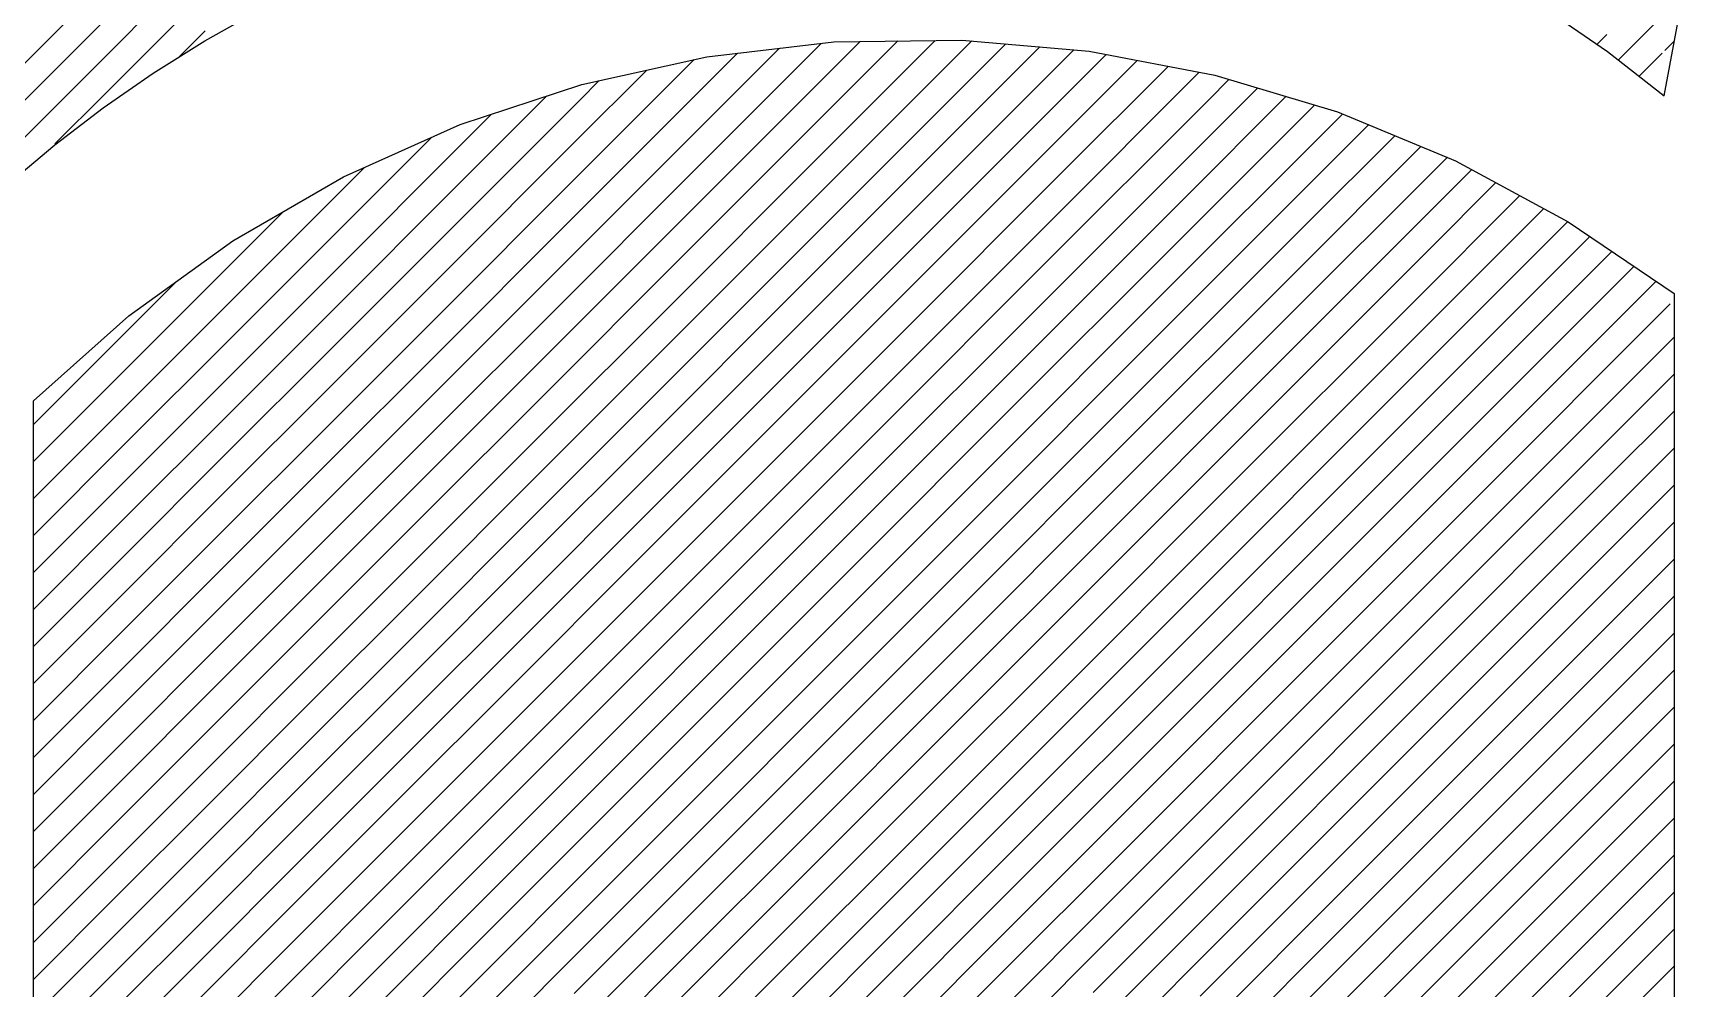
# Model space of a CAD drawing. Extents: x 0 to 13080, y 0 to 6750.
# Drawn here: x 12356.2 to 12380.02, y 1172.06 to 1185.75 of the extents above; entities that cross this region are included whole.
import ezdxf

# ---------------------------------------------------------------- set-up
doc = ezdxf.new("R2010")
doc.units = 0
doc.header["$MEASUREMENT"] = 0
doc.layers.add('MTH-CARIMBO-TXT1', color=1, linetype='CONTINUOUS')

msp = doc.modelspace()

# ---------------------------------------------------------------- linework, layer by layer
at = {"layer": 'MTH-CARIMBO-TXT1', "linetype": 'Continuous'}
for p, q in [((12357.944129, 1185.600381), (12358.679238, 1186.33549)), ((12356.654449, 1185.371361), (12357.328192, 1186.045104)), ((12357.273164, 1185.459746), (12357.981024, 1186.167606)), ((12356.503236, 1185.750478), (12356.727191, 1185.974433)), ((12358.283524, 1185.409446), (12358.660704, 1185.786626)), ((12378.927167, 1185.370215), (12379.529171, 1185.972219)), ((12355.877787, 1185.125029), (12356.503236, 1185.750478)), ((12357.218136, 1184.874387), (12357.944129, 1185.600381)), ((12365.61442, 1183.72473), (12367.497638, 1185.607948)), ((12367.387144, 1183.906464), (12369.130358, 1185.649678)), ((12367.49415, 1184.5438), (12368.592298, 1185.641948)), ((12367.601156, 1185.181136), (12368.054237, 1185.634217)), ((12369.216783, 1184.145113), (12370.628862, 1185.557192)), ((12369.344965, 1184.803625), (12370.141248, 1185.599907)), ((12369.473147, 1185.462137), (12369.653633, 1185.642623)), ((12378.621869, 1185.595247), (12378.760234, 1185.733612)), ((12379.594984, 1185.507702), (12379.729654, 1185.642372)), ((12356.504665, 1185.221576), (12356.654449, 1185.371361)), ((12356.581708, 1184.76829), (12357.273164, 1185.459746)), ((12363.897972, 1183.599272), (12365.675398, 1185.376698)), ((12365.70196, 1184.342601), (12366.897286, 1185.537926)), ((12365.789501, 1184.960471), (12366.296934, 1185.467904)), ((12367.280138, 1183.269128), (12369.473147, 1185.462137)), ((12369.088602, 1183.486601), (12371.116477, 1185.514476)), ((12371.104636, 1184.441975), (12372.026062, 1185.363401)), ((12371.255874, 1185.123543), (12371.580933, 1185.448603)), ((12379.22387, 1185.136588), (12379.553633, 1185.466351)), ((12355.864555, 1184.581467), (12356.504665, 1185.221576)), ((12363.967612, 1184.199242), (12364.994294, 1185.225924)), ((12364.037252, 1184.799212), (12364.31319, 1185.07515)), ((12365.52688, 1183.10686), (12367.601156, 1185.181136)), ((12368.96042, 1182.828089), (12371.255874, 1185.123543)), ((12370.802161, 1183.07884), (12372.916318, 1185.192997)), ((12370.953399, 1183.760408), (12372.47119, 1185.278199)), ((12373.052521, 1184.79887), (12373.343065, 1185.089414)), ((12356.508967, 1184.165218), (12357.218136, 1184.874387)), ((12362.237935, 1183.530226), (12363.561536, 1184.853827)), ((12363.828332, 1182.999302), (12365.789501, 1184.960471)), ((12372.699783, 1183.385472), (12374.159362, 1184.845051)), ((12372.876152, 1184.092171), (12373.751214, 1184.967232)), ((12355.851323, 1184.037905), (12356.506094, 1184.692675)), ((12356.506094, 1184.692675), (12356.581708, 1184.76829)), ((12362.184753, 1182.946713), (12364.037252, 1184.799212)), ((12362.291118, 1184.113738), (12362.768883, 1184.591504)), ((12367.173133, 1182.631792), (12369.344965, 1184.803625)), ((12370.650924, 1182.397273), (12373.052521, 1184.79887)), ((12372.523414, 1182.678773), (12374.56751, 1184.722869)), ((12374.858801, 1184.48383), (12374.969334, 1184.594363)), ((12365.43934, 1182.48899), (12367.49415, 1184.5438)), ((12368.832238, 1182.169577), (12371.104636, 1184.441975)), ((12372.347045, 1181.972073), (12374.858801, 1184.48383)), ((12374.655, 1183.749698), (12375.344362, 1184.43906)), ((12360.55921, 1182.381831), (12362.291118, 1184.113738)), ((12360.597275, 1182.950225), (12361.902946, 1184.255897)), ((12362.131571, 1182.363201), (12363.967612, 1184.199242)), ((12363.758692, 1182.399332), (12365.70196, 1184.342601)), ((12367.066127, 1181.994456), (12369.216783, 1184.145113)), ((12374.247396, 1182.281435), (12376.094417, 1184.128455)), ((12374.451198, 1183.015566), (12375.719389, 1184.283758)), ((12365.3518, 1181.871119), (12367.387144, 1183.906464)), ((12370.499686, 1181.715705), (12372.876152, 1184.092171)), ((12374.043595, 1181.547303), (12376.469445, 1183.973153)), ((12360.635339, 1183.51862), (12360.941884, 1183.825165)), ((12363.689052, 1181.799362), (12365.61442, 1183.72473)), ((12368.704056, 1181.511065), (12370.953399, 1183.760408)), ((12372.170676, 1181.265374), (12374.655, 1183.749698)), ((12376.435782, 1183.409161), (12376.824044, 1183.797422)), ((12359.019615, 1181.902895), (12360.635339, 1183.51862)), ((12360.521146, 1181.813436), (12362.237935, 1183.530226)), ((12362.078389, 1181.779689), (12363.897972, 1183.599272)), ((12366.959121, 1181.35712), (12369.088602, 1183.486601)), ((12373.839793, 1180.813171), (12376.435782, 1183.409161)), ((12375.968199, 1181.880917), (12377.513234, 1183.425952)), ((12376.201991, 1182.645039), (12377.168639, 1183.611687)), ((12359.043818, 1182.457428), (12359.77863, 1183.19224)), ((12365.26426, 1181.253249), (12367.280138, 1183.269128)), ((12370.348449, 1181.034137), (12372.699783, 1183.385472)), ((12375.734407, 1181.116795), (12377.85783, 1183.240218)), ((12358.995412, 1181.348362), (12360.597275, 1182.950225)), ((12360.483081, 1181.245041), (12362.184753, 1182.946713)), ((12362.025206, 1181.196176), (12363.828332, 1182.999302)), ((12363.619412, 1181.199392), (12365.52688, 1183.10686)), ((12368.575874, 1180.852553), (12370.802161, 1183.07884)), ((12371.994307, 1180.558675), (12374.451198, 1183.015566)), ((12375.500615, 1180.352673), (12378.202425, 1183.054483)), ((12366.852115, 1180.719784), (12368.96042, 1182.828089)), ((12377.945096, 1182.266824), (12378.51883, 1182.840558)), ((12357.554122, 1180.967732), (12359.043818, 1182.457428)), ((12363.549772, 1180.599422), (12365.43934, 1182.48899)), ((12365.176719, 1180.635379), (12367.173133, 1182.631792)), ((12370.197211, 1180.35257), (12372.523414, 1182.678773)), ((12373.635991, 1180.079039), (12376.201991, 1182.645039)), ((12377.678466, 1181.469864), (12378.834799, 1182.626197)), ((12358.971209, 1180.793829), (12360.55921, 1182.381831)), ((12360.445017, 1180.676647), (12362.131571, 1182.363201)), ((12361.972024, 1180.612664), (12363.758692, 1182.399332)), ((12368.447693, 1180.194042), (12370.650924, 1182.397273)), ((12371.817938, 1179.851976), (12374.247396, 1182.281435)), ((12375.266823, 1179.588551), (12377.945096, 1182.266824)), ((12377.411837, 1180.672904), (12379.150768, 1182.411836)), ((12357.565653, 1181.509594), (12358.250082, 1182.194023)), ((12365.089179, 1180.017509), (12367.066127, 1181.994456)), ((12366.745109, 1180.082448), (12368.832238, 1182.169577)), ((12370.045974, 1179.671002), (12372.347045, 1181.972073)), ((12377.145207, 1179.875945), (12379.466737, 1182.197475)), ((12357.54259, 1180.425871), (12359.019615, 1181.902895)), ((12358.947006, 1180.239297), (12360.521146, 1181.813436)), ((12360.406952, 1180.108252), (12362.078389, 1181.779689)), ((12361.918842, 1180.029152), (12363.689052, 1181.799362)), ((12363.480132, 1179.999452), (12365.3518, 1181.871119)), ((12373.43219, 1179.344908), (12375.968199, 1181.880917)), ((12376.878578, 1179.078985), (12379.671397, 1181.871805)), ((12356.198503, 1180.142443), (12357.565653, 1181.509594)), ((12366.638104, 1179.445113), (12368.704056, 1181.511065)), ((12368.319511, 1179.53553), (12370.499686, 1181.715705)), ((12371.641569, 1179.145277), (12374.043595, 1181.547303)), ((12357.531059, 1179.88401), (12358.995412, 1181.348362)), ((12363.410492, 1179.399482), (12365.26426, 1181.253249)), ((12365.001639, 1179.399638), (12366.959121, 1181.35712)), ((12369.894736, 1178.989435), (12372.170676, 1181.265374)), ((12375.033031, 1178.824429), (12377.678466, 1181.469864)), ((12379.36876, 1181.038837), (12379.725853, 1181.39593)), ((12358.922803, 1179.684764), (12360.483081, 1181.245041)), ((12360.368888, 1179.539858), (12362.025206, 1181.196176)), ((12361.86566, 1179.445639), (12363.619412, 1181.199392)), ((12368.191329, 1178.877018), (12370.348449, 1181.034137)), ((12373.228388, 1178.610776), (12375.734407, 1181.116795)), ((12376.611948, 1178.282025), (12379.36876, 1181.038837)), ((12356.198503, 1179.612113), (12357.554122, 1180.967732)), ((12357.519528, 1179.342149), (12358.971209, 1180.793829)), ((12366.531098, 1178.807777), (12368.575874, 1180.852553)), ((12371.465199, 1178.438578), (12373.839793, 1180.813171)), ((12379.066122, 1180.205869), (12379.725853, 1180.8656)), ((12358.8986, 1179.130231), (12360.445017, 1180.676647)), ((12360.330823, 1178.971463), (12361.972024, 1180.612664)), ((12361.812477, 1178.862127), (12363.549772, 1180.599422)), ((12363.340852, 1178.799512), (12365.176719, 1180.635379)), ((12364.914099, 1178.781768), (12366.852115, 1180.719784)), ((12369.743498, 1178.307867), (12371.994307, 1180.558675)), ((12374.799239, 1178.060307), (12377.411837, 1180.672904)), ((12356.198503, 1179.081783), (12357.54259, 1180.425871)), ((12368.063147, 1178.218506), (12370.197211, 1180.35257)), ((12373.024586, 1177.876644), (12375.500615, 1180.352673)), ((12378.763485, 1179.372902), (12379.725853, 1180.33527)), ((12357.507997, 1178.800287), (12358.947006, 1180.239297)), ((12358.874397, 1178.575698), (12360.406952, 1180.108252)), ((12364.826559, 1178.163898), (12366.745109, 1180.082448)), ((12366.424092, 1178.170441), (12368.447693, 1180.194042)), ((12371.28883, 1177.731878), (12373.635991, 1180.079039)), ((12376.345319, 1177.485066), (12379.066122, 1180.205869)), ((12356.198503, 1178.551453), (12357.531059, 1179.88401)), ((12360.292759, 1178.403069), (12361.918842, 1180.029152)), ((12361.759295, 1178.278615), (12363.480132, 1179.999452)), ((12363.271212, 1178.199542), (12365.089179, 1180.017509)), ((12369.592261, 1177.626299), (12371.817938, 1179.851976)), ((12374.565447, 1177.296185), (12377.145207, 1179.875945)), ((12357.496466, 1178.258426), (12358.922803, 1179.684764)), ((12367.934965, 1177.559994), (12370.045974, 1179.671002)), ((12372.820785, 1177.142512), (12375.266823, 1179.588551)), ((12378.460847, 1178.539934), (12379.725853, 1179.80494)), ((12358.850195, 1178.021165), (12360.368888, 1179.539858)), ((12360.254694, 1177.834674), (12361.86566, 1179.445639)), ((12361.706113, 1177.695102), (12363.410492, 1179.399482)), ((12363.201572, 1177.599571), (12365.001639, 1179.399638)), ((12364.739018, 1177.546027), (12366.638104, 1179.445113)), ((12366.317086, 1177.533105), (12368.319511, 1179.53553)), ((12376.078689, 1176.688106), (12378.763485, 1179.372902)), ((12356.198503, 1178.021123), (12357.519528, 1179.342149)), ((12357.484935, 1177.716565), (12358.8986, 1179.130231)), ((12369.441023, 1176.944732), (12371.641569, 1179.145277)), ((12371.112461, 1177.025179), (12373.43219, 1179.344908)), ((12378.158209, 1177.706966), (12379.725853, 1179.274609)), ((12358.825992, 1177.466632), (12360.330823, 1178.971463)), ((12366.21008, 1176.895769), (12368.191329, 1178.877018)), ((12367.806784, 1176.901482), (12369.894736, 1178.989435)), ((12374.331655, 1176.532063), (12376.878578, 1179.078985)), ((12356.198503, 1177.490793), (12357.507997, 1178.800287)), ((12360.21663, 1177.26628), (12361.812477, 1178.862127)), ((12361.652931, 1177.11159), (12363.340852, 1178.799512)), ((12363.131932, 1176.999601), (12364.914099, 1178.781768)), ((12364.651478, 1176.928157), (12366.531098, 1178.807777)), ((12372.616983, 1176.408381), (12375.033031, 1178.824429)), ((12377.855572, 1176.873999), (12379.725853, 1178.744279)), ((12357.473403, 1177.174704), (12358.874397, 1178.575698)), ((12358.801789, 1176.912099), (12360.292759, 1178.403069)), ((12369.289786, 1176.263164), (12371.465199, 1178.438578)), ((12370.936092, 1176.31848), (12373.228388, 1178.610776)), ((12375.812059, 1175.891146), (12378.460847, 1178.539934)), ((12356.198503, 1176.960463), (12357.496466, 1178.258426)), ((12360.178565, 1176.697885), (12361.759295, 1178.278615)), ((12361.599748, 1176.528078), (12363.271212, 1178.199542)), ((12363.062292, 1176.399631), (12364.826559, 1178.163898)), ((12364.563938, 1176.310287), (12366.424092, 1178.170441)), ((12366.103075, 1176.258433), (12368.063147, 1178.218506)), ((12367.678602, 1176.24297), (12369.743498, 1178.307867)), ((12374.097863, 1175.767941), (12376.611948, 1178.282025)), ((12377.552934, 1176.041031), (12379.725853, 1178.213949)), ((12357.461872, 1176.632842), (12358.850195, 1178.021165)), ((12372.413181, 1175.674249), (12374.799239, 1178.060307)), ((12356.198503, 1176.430133), (12357.484935, 1177.716565)), ((12358.777586, 1176.357566), (12360.254694, 1177.834674)), ((12360.140501, 1176.12949), (12361.706113, 1177.695102)), ((12369.138548, 1175.581596), (12371.28883, 1177.731878)), ((12370.759723, 1175.611781), (12373.024586, 1177.876644)), ((12375.54543, 1175.094187), (12378.158209, 1177.706966)), ((12377.250297, 1175.208063), (12379.725853, 1177.683619)), ((12357.450341, 1176.090981), (12358.825992, 1177.466632)), ((12361.546566, 1175.944565), (12363.201572, 1177.599571)), ((12362.992652, 1175.799661), (12364.739018, 1177.546027)), ((12364.476398, 1175.692417), (12366.317086, 1177.533105)), ((12365.996069, 1175.621097), (12367.934965, 1177.559994)), ((12367.55042, 1175.584458), (12369.592261, 1177.626299)), ((12373.864071, 1175.003819), (12376.345319, 1177.485066)), ((12358.753383, 1175.803033), (12360.21663, 1177.26628)), ((12372.20938, 1174.940117), (12374.565447, 1177.296185)), ((12356.198503, 1175.899803), (12357.473403, 1177.174704)), ((12360.102436, 1175.561096), (12361.652931, 1177.11159)), ((12361.493384, 1175.361053), (12363.131932, 1176.999601)), ((12368.987311, 1174.900029), (12371.112461, 1177.025179)), ((12370.583354, 1174.905082), (12372.820785, 1177.142512)), ((12376.947659, 1174.375096), (12379.725853, 1177.153289)), ((12357.43881, 1175.54912), (12358.801789, 1176.912099)), ((12362.923012, 1175.199691), (12364.651478, 1176.928157)), ((12364.388858, 1175.074546), (12366.21008, 1176.895769)), ((12365.889063, 1174.983761), (12367.806784, 1176.901482)), ((12367.422238, 1174.925947), (12369.441023, 1176.944732)), ((12375.2788, 1174.297227), (12377.855572, 1176.873999)), ((12356.198503, 1175.369473), (12357.461872, 1176.632842)), ((12358.72918, 1175.2485), (12360.178565, 1176.697885)), ((12360.064372, 1174.992701), (12361.599748, 1176.528078)), ((12372.005578, 1174.205985), (12374.331655, 1176.532063)), ((12373.630279, 1174.239697), (12376.078689, 1176.688106)), ((12376.645022, 1173.542128), (12379.725853, 1176.622959)), ((12357.427279, 1175.007258), (12358.777586, 1176.357566)), ((12361.440202, 1174.777541), (12363.062292, 1176.399631)), ((12362.853372, 1174.599721), (12364.563938, 1176.310287)), ((12364.301317, 1174.456676), (12366.103075, 1176.258433)), ((12367.294057, 1174.267435), (12369.289786, 1176.263164)), ((12368.836073, 1174.218461), (12370.936092, 1176.31848)), ((12370.406985, 1174.198383), (12372.616983, 1176.408381)), ((12356.198503, 1174.839143), (12357.450341, 1176.090981)), ((12358.704977, 1174.693967), (12360.140501, 1176.12949)), ((12365.782057, 1174.346426), (12367.678602, 1176.24297)), ((12375.012171, 1173.500268), (12377.552934, 1176.041031)), ((12376.342384, 1172.709161), (12379.725853, 1176.092629)), ((12357.415747, 1174.465397), (12358.753383, 1175.803033)), ((12360.026307, 1174.424307), (12361.546566, 1175.944565)), ((12361.387019, 1174.194028), (12362.992652, 1175.799661)), ((12373.396487, 1173.475575), (12375.812059, 1175.891146)), ((12356.198503, 1174.308812), (12357.43881, 1175.54912)), ((12358.680775, 1174.139434), (12360.102436, 1175.561096)), ((12362.783732, 1173.999751), (12364.476398, 1175.692417)), ((12364.213777, 1173.838806), (12365.996069, 1175.621097)), ((12365.675051, 1173.70909), (12367.55042, 1175.584458)), ((12367.165875, 1173.608923), (12369.138548, 1175.581596)), ((12368.684836, 1173.536894), (12370.759723, 1175.611781)), ((12370.230616, 1173.491683), (12372.413181, 1175.674249)), ((12371.801776, 1173.471854), (12374.097863, 1175.767941)), ((12376.039747, 1171.876193), (12379.725853, 1175.562299)), ((12359.988243, 1173.855912), (12361.493384, 1175.361053)), ((12357.404216, 1173.923536), (12358.72918, 1175.2485)), ((12361.333837, 1173.610516), (12362.923012, 1175.199691)), ((12362.714092, 1173.399781), (12364.388858, 1175.074546)), ((12373.162696, 1172.711452), (12375.54543, 1175.094187)), ((12374.745541, 1172.703308), (12377.250297, 1175.208063)), ((12356.198503, 1173.778482), (12357.427279, 1175.007258)), ((12358.656572, 1173.584901), (12360.064372, 1174.992701)), ((12364.126237, 1173.220935), (12365.889063, 1174.983761)), ((12365.568045, 1173.071754), (12367.422238, 1174.925947)), ((12367.037693, 1172.950411), (12368.987311, 1174.900029)), ((12368.533598, 1172.855326), (12370.583354, 1174.905082)), ((12370.054247, 1172.784984), (12372.20938, 1174.940117)), ((12371.597975, 1172.737722), (12373.864071, 1175.003819)), ((12375.737109, 1171.043225), (12379.725853, 1175.031969)), ((12357.392685, 1173.381675), (12358.704977, 1174.693967)), ((12359.950178, 1173.287518), (12361.440202, 1174.777541)), ((12361.280655, 1173.027004), (12362.853372, 1174.599721)), ((12356.198503, 1173.248152), (12357.415747, 1174.465397)), ((12358.632369, 1173.030368), (12360.026307, 1174.424307)), ((12362.644452, 1172.799811), (12364.301317, 1174.456676)), ((12364.038697, 1172.603065), (12365.782057, 1174.346426)), ((12374.478912, 1171.906348), (12376.947659, 1174.375096)), ((12375.434471, 1170.210258), (12379.725853, 1174.501639)), ((12357.381154, 1172.839813), (12358.680775, 1174.139434)), ((12359.912114, 1172.719123), (12361.387019, 1174.194028)), ((12365.46104, 1172.434418), (12367.294057, 1174.267435)), ((12366.909511, 1172.291899), (12368.836073, 1174.218461)), ((12368.382361, 1172.173758), (12370.406985, 1174.198383)), ((12369.877878, 1172.078285), (12372.005578, 1174.205985)), ((12371.394173, 1172.00359), (12373.630279, 1174.239697)), ((12372.928904, 1171.94733), (12375.2788, 1174.297227)), ((12356.198503, 1172.717822), (12357.404216, 1173.923536)), ((12361.227473, 1172.443492), (12362.783732, 1173.999751)), ((12375.131834, 1169.37729), (12379.725853, 1173.971309)), ((12358.608166, 1172.475835), (12359.988243, 1173.855912)), ((12362.574812, 1172.199841), (12364.213777, 1173.838806)), ((12363.951157, 1171.985195), (12365.675051, 1173.70909)), ((12357.369623, 1172.297952), (12358.656572, 1173.584901)), ((12359.874049, 1172.150728), (12361.333837, 1173.610516)), ((12361.17429, 1171.859979), (12362.714092, 1173.399781)), ((12365.354034, 1171.797082), (12367.165875, 1173.608923)), ((12366.781329, 1171.633387), (12368.684836, 1173.536894)), ((12368.231123, 1171.492191), (12370.230616, 1173.491683)), ((12369.701509, 1171.371586), (12371.801776, 1173.471854)), ((12371.190371, 1171.269459), (12373.396487, 1173.475575)), ((12372.695112, 1171.183208), (12375.012171, 1173.500268)), ((12374.212282, 1171.109389), (12376.645022, 1173.542128)), ((12374.829196, 1168.544322), (12379.725853, 1173.440979)), ((12356.198503, 1172.187492), (12357.392685, 1173.381675)), ((12358.583963, 1171.921302), (12359.950178, 1173.287518)), ((12362.505172, 1171.599871), (12364.126237, 1173.220935)), ((12357.358091, 1171.756091), (12358.632369, 1173.030368)), ((12359.835985, 1171.582334), (12361.280655, 1173.027004)), ((12363.863616, 1171.367325), (12365.568045, 1173.071754)), ((12365.247028, 1171.159746), (12367.037693, 1172.950411)), ((12356.198503, 1171.657162), (12357.381154, 1172.839813)), ((12358.55976, 1171.366769), (12359.912114, 1172.719123)), ((12361.121108, 1171.276467), (12362.644452, 1172.799811)), ((12366.653148, 1170.974875), (12368.533598, 1172.855326)), ((12368.079886, 1170.810623), (12370.054247, 1172.784984)), ((12369.52514, 1170.664887), (12371.597975, 1172.737722)), ((12370.98657, 1170.535327), (12373.162696, 1172.711452)), ((12372.46132, 1170.419086), (12374.745541, 1172.703308)), ((12373.945653, 1170.312429), (12376.342384, 1172.709161)), ((12374.526559, 1167.711355), (12379.725853, 1172.910648)), ((12357.34656, 1171.214229), (12358.608166, 1172.475835)), ((12359.79792, 1171.013939), (12361.227473, 1172.443492)), ((12362.435533, 1170.999901), (12364.038697, 1172.603065)), ((12356.198503, 1171.126832), (12357.369623, 1172.297952)), ((12361.067926, 1170.692955), (12362.574812, 1172.199841)), ((12363.776076, 1170.749454), (12365.46104, 1172.434418)), ((12365.140022, 1170.52241), (12366.909511, 1172.291899)), ((12374.223921, 1166.878387), (12379.725853, 1172.380318)), ((12358.535557, 1170.812236), (12359.874049, 1172.150728)), ((12366.524966, 1170.316363), (12368.382361, 1172.173758)), ((12367.928648, 1170.129055), (12369.877878, 1172.078285))]:
    msp.add_line(p, q, dxfattribs=at)
for points in [[(12379.583263, 1184.853599), (12379.811744, 1186.084678), (12379.958243, 1187.328181), (12380.022117, 1188.578654), (12380.003086, 1189.830612), (12379.901233, 1191.078565), (12379.717006, 1192.317041), (12379.451211, 1193.540607), (12379.105016, 1194.743898), (12378.679937, 1195.921638), (12378.177839, 1197.068659), (12377.600924, 1198.179934), (12376.951723, 1199.250587), (12376.233082, 1200.275924), (12375.448153, 1201.251449), (12373.18932, 1203.19364), (12370.717345, 1204.856099), (12368.066678, 1206.215656), (12365.27426, 1207.253363), (12362.37901, 1207.954757), (12359.421276, 1208.310065), (12356.442281, 1208.314333), (12353.483541, 1207.967503)], [(12355.840469, 1183.591992), (12356.50755, 1184.153476), (12357.200158, 1184.683151), (12357.916777, 1185.17986), (12358.655838, 1185.642515), (12359.415726, 1186.070105)], [(12377.921671, 1186.075249), (12378.772654, 1185.491881), (12379.583263, 1184.853599)], [(12356.198503, 1117.265939), (12356.198503, 1180.484627), (12357.569777, 1181.703369), (12359.057745, 1182.77653), (12360.647018, 1183.693011), (12362.321157, 1184.443332), (12364.062848, 1185.019733), (12365.854076, 1185.416252), (12367.676314, 1185.628788), (12369.510716, 1185.655142), (12371.338308, 1185.495043), (12373.140188, 1185.150147), (12374.897719, 1184.624019), (12376.592723, 1183.922102), (12378.207668, 1183.051657), (12379.725853, 1182.021685), (12379.725853, 1139.835352), (12358.337353, 1112.417879), (12357.419289, 1113.426558), (12356.737885, 1114.608066), (12356.324596, 1115.907861), (12356.198503, 1117.265939)]]:
    msp.add_lwpolyline(points, dxfattribs=at)

doc.saveas('drawing.dxf')
